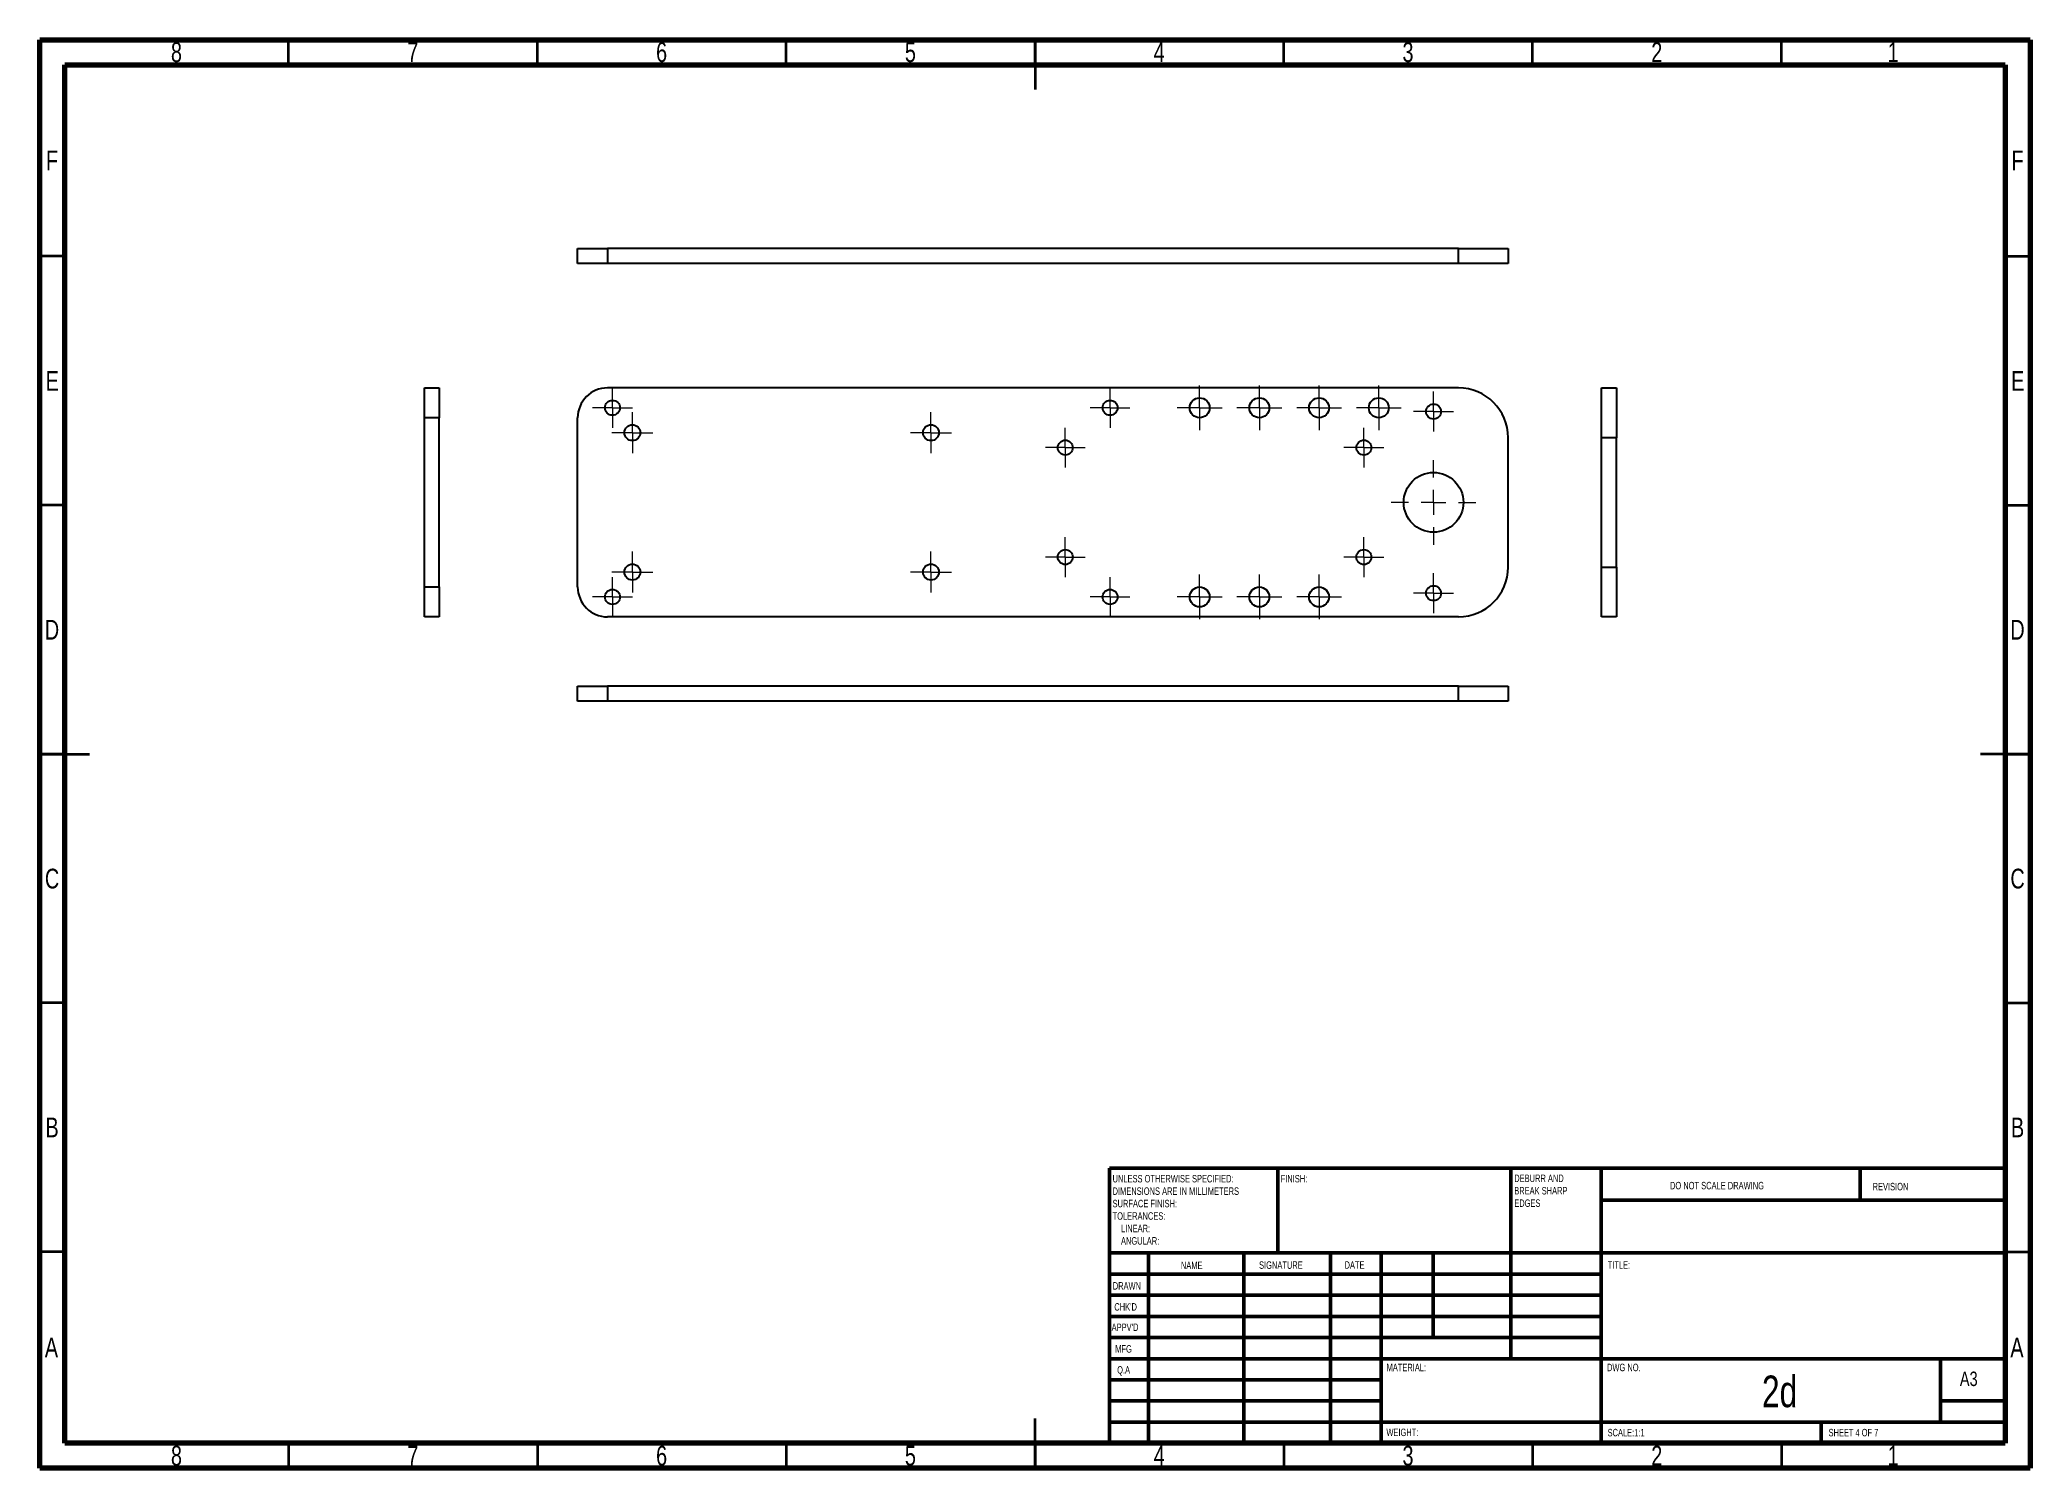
# Paper-space layout 'Sheet4' of a CAD drawing. Header units: millimetres. Extents: x 15 to 415, y 5 to 292.
import ezdxf

# ---------------------------------------------------------------- set-up
doc = ezdxf.new("R2010")
doc.units = ezdxf.units.MM
doc.styles.add('SLDTEXTSTYLE0', font='TXT', dxfattribs={"width": 0.75})
doc.styles.add('SLDTEXTSTYLE1', font='TXT', dxfattribs={"width": 0.686449})
doc.styles.add('SLDTEXTSTYLE2', font='TXT', dxfattribs={"width": 0.6875})

# ---------------------------------------------------------------- blocks, each defined once
blk = doc.blocks.new('SW_NOTE_0_6')
at = {"color": 0, "linetype": 'Continuous', "lineweight": 0, "char_height": 1.5, "attachment_point": 1, "style": 'SLDTEXTSTYLE0'}
for s, insert in [('UNLESS OTHERWISE SPECIFIED:', (0, 1.93)), ('SURFACE FINISH:', (0, -3.07)), ('DIMENSIONS ARE IN MILLIMETERS', (0, -0.57)), ('TOLERANCES:', (0, -5.57)), ('ANGULAR:', (1.69, -10.57)), ('LINEAR:', (1.69, -8.07))]:
    blk.add_mtext(s, dxfattribs=dict(at, insert=insert))
blk = doc.blocks.new('SW_NOTE_0_7')
at = {"color": 0, "linetype": 'Continuous', "lineweight": 0, "char_height": 1.5, "attachment_point": 1, "style": 'SLDTEXTSTYLE0'}
for s, insert in [('DEBURR AND', (0, 1.93)), ('BREAK SHARP', (0, -0.57)), ('EDGES', (0, -3.07))]:
    blk.add_mtext(s, dxfattribs=dict(at, insert=insert))
blk = doc.blocks.new('SW_CENTERMARKSYMBOL_22')
at = {"color": 0, "linetype": 'Continuous', "lineweight": 18}
for p, q in [((0, 2.5), (0, 4.1)), ((-2.5, 0), (-4.1, 0)), ((0, 0), (-2.5, 0)), ((0, 0), (0, 2.5)), ((0, 0), (0, -2.5)), ((0, 0), (2.5, 0)), ((2.5, 0), (4.1, 0)), ((0, -2.5), (0, -4.1))]:
    blk.add_line(p, q, dxfattribs=at)
blk = doc.blocks.new('SW_CENTERMARKSYMBOL_23')
at = {"color": 0, "linetype": 'Continuous', "lineweight": 18}
for p, q in [((0, 2.5), (0, 4.1)), ((-2.5, 0), (-4.1, 0)), ((0, 0), (-2.5, 0)), ((0, 0), (0, 2.5)), ((0, 0), (0, -2.5)), ((0, 0), (2.5, 0)), ((2.5, 0), (4.1, 0)), ((0, -2.5), (0, -4.1))]:
    blk.add_line(p, q, dxfattribs=at)
blk = doc.blocks.new('SW_CENTERMARKSYMBOL_24')
at = {"color": 0, "linetype": 'Continuous', "lineweight": 18}
for p, q in [((0, 2.5), (0, 4)), ((-2.5, 0), (-4, 0)), ((0, 0), (-2.5, 0)), ((0, 0), (0, 2.5)), ((0, 0), (0, -2.5)), ((0, 0), (2.5, 0)), ((2.5, 0), (4, 0)), ((0, -2.5), (0, -4))]:
    blk.add_line(p, q, dxfattribs=at)
blk = doc.blocks.new('SW_CENTERMARKSYMBOL_25')
at = {"color": 0, "linetype": 'Continuous', "lineweight": 18}
for p, q in [((0, 2.5), (0, 4.1)), ((-2.5, 0), (-4.1, 0)), ((0, 0), (-2.5, 0)), ((0, 0), (0, 2.5)), ((0, 0), (0, -2.5)), ((0, 0), (2.5, 0)), ((2.5, 0), (4.1, 0)), ((0, -2.5), (0, -4.1))]:
    blk.add_line(p, q, dxfattribs=at)
blk = doc.blocks.new('SW_CENTERMARKSYMBOL_26')
at = {"color": 0, "linetype": 'Continuous', "lineweight": 18}
for p, q in [((0, 2.5), (0, 4)), ((-2.5, 0), (-4, 0)), ((0, 0), (-2.5, 0)), ((0, 0), (0, 2.5)), ((0, 0), (0, -2.5)), ((0, 0), (2.5, 0)), ((2.5, 0), (4, 0)), ((0, -2.5), (0, -4))]:
    blk.add_line(p, q, dxfattribs=at)
blk = doc.blocks.new('SW_CENTERMARKSYMBOL_27')
at = {"color": 0, "linetype": 'Continuous', "lineweight": 18}
for p, q in [((0, 2.5), (0, 4.1)), ((-2.5, 0), (-4.1, 0)), ((0, 0), (-2.5, 0)), ((0, 0), (0, 2.5)), ((0, 0), (0, -2.5)), ((0, 0), (2.5, 0)), ((2.5, 0), (4.1, 0)), ((0, -2.5), (0, -4.1))]:
    blk.add_line(p, q, dxfattribs=at)
blk = doc.blocks.new('SW_CENTERMARKSYMBOL_28')
at = {"color": 0, "linetype": 'Continuous', "lineweight": 18}
for p, q in [((0, 2.5), (0, 4.5)), ((-2.5, 0), (-4.5, 0)), ((0, 0), (-2.5, 0)), ((0, 0), (0, 2.5)), ((0, 0), (0, -2.5)), ((0, 0), (2.5, 0)), ((2.5, 0), (4.5, 0)), ((0, -2.5), (0, -4.5))]:
    blk.add_line(p, q, dxfattribs=at)
blk = doc.blocks.new('SW_CENTERMARKSYMBOL_29')
at = {"color": 0, "linetype": 'Continuous', "lineweight": 18}
for p, q in [((0, 2.5), (0, 4.5)), ((-2.5, 0), (-4.5, 0)), ((0, 0), (-2.5, 0)), ((0, 0), (0, 2.5)), ((0, 0), (0, -2.5)), ((0, 0), (2.5, 0)), ((2.5, 0), (4.5, 0)), ((0, -2.5), (0, -4.5))]:
    blk.add_line(p, q, dxfattribs=at)
blk = doc.blocks.new('SW_CENTERMARKSYMBOL_30')
at = {"color": 0, "linetype": 'Continuous', "lineweight": 18}
for p, q in [((0, 2.5), (0, 4.5)), ((-2.5, 0), (-4.5, 0)), ((0, 0), (-2.5, 0)), ((0, 0), (0, 2.5)), ((0, 0), (0, -2.5)), ((0, 0), (2.5, 0)), ((2.5, 0), (4.5, 0)), ((0, -2.5), (0, -4.5))]:
    blk.add_line(p, q, dxfattribs=at)
blk = doc.blocks.new('SW_CENTERMARKSYMBOL_31')
at = {"color": 0, "linetype": 'Continuous', "lineweight": 18}
for p, q in [((0, 5), (0, 8.5)), ((-5, 0), (-8.5, 0)), ((0, 0), (-2.5, 0)), ((0, 0), (0, 2.5)), ((0, 0), (0, -2.5)), ((0, 0), (2.5, 0)), ((5, 0), (8.5, 0)), ((0, -5), (0, -8.5))]:
    blk.add_line(p, q, dxfattribs=at)
blk = doc.blocks.new('SW_CENTERMARKSYMBOL_32')
at = {"color": 0, "linetype": 'Continuous', "lineweight": 18}
for p, q in [((0, 2.5), (0, 4)), ((-2.5, 0), (-4, 0)), ((0, 0), (-2.5, 0)), ((0, 0), (0, 2.5)), ((0, 0), (0, -2.5)), ((0, 0), (2.5, 0)), ((2.5, 0), (4, 0)), ((0, -2.5), (0, -4))]:
    blk.add_line(p, q, dxfattribs=at)
blk = doc.blocks.new('SW_CENTERMARKSYMBOL_33')
at = {"color": 0, "linetype": 'Continuous', "lineweight": 18}
for p, q in [((0, 2.5), (0, 4)), ((-2.5, 0), (-4, 0)), ((0, 0), (-2.5, 0)), ((0, 0), (0, 2.5)), ((0, 0), (0, -2.5)), ((0, 0), (2.5, 0)), ((2.5, 0), (4, 0)), ((0, -2.5), (0, -4))]:
    blk.add_line(p, q, dxfattribs=at)
blk = doc.blocks.new('SW_CENTERMARKSYMBOL_34')
at = {"color": 0, "linetype": 'Continuous', "lineweight": 18}
for p, q in [((0, 2.5), (0, 4)), ((-2.5, 0), (-4, 0)), ((0, 0), (-2.5, 0)), ((0, 0), (0, 2.5)), ((0, 0), (0, -2.5)), ((0, 0), (2.5, 0)), ((2.5, 0), (4, 0)), ((0, -2.5), (0, -4))]:
    blk.add_line(p, q, dxfattribs=at)
blk = doc.blocks.new('SW_CENTERMARKSYMBOL_35')
at = {"color": 0, "linetype": 'Continuous', "lineweight": 18}
for p, q in [((0, 2.5), (0, 4.5)), ((-2.5, 0), (-4.5, 0)), ((0, 0), (-2.5, 0)), ((0, 0), (0, 2.5)), ((0, 0), (0, -2.5)), ((0, 0), (2.5, 0)), ((2.5, 0), (4.5, 0)), ((0, -2.5), (0, -4.5))]:
    blk.add_line(p, q, dxfattribs=at)
blk = doc.blocks.new('SW_CENTERMARKSYMBOL_36')
at = {"color": 0, "linetype": 'Continuous', "lineweight": 18}
for p, q in [((0, 2.5), (0, 4.5)), ((-2.5, 0), (-4.5, 0)), ((0, 0), (-2.5, 0)), ((0, 0), (0, 2.5)), ((0, 0), (0, -2.5)), ((0, 0), (2.5, 0)), ((2.5, 0), (4.5, 0)), ((0, -2.5), (0, -4.5))]:
    blk.add_line(p, q, dxfattribs=at)
blk = doc.blocks.new('SW_CENTERMARKSYMBOL_37')
at = {"color": 0, "linetype": 'Continuous', "lineweight": 18}
for p, q in [((0, 2.5), (0, 4.5)), ((-2.5, 0), (-4.5, 0)), ((0, 0), (-2.5, 0)), ((0, 0), (0, 2.5)), ((0, 0), (0, -2.5)), ((0, 0), (2.5, 0)), ((2.5, 0), (4.5, 0)), ((0, -2.5), (0, -4.5))]:
    blk.add_line(p, q, dxfattribs=at)
blk = doc.blocks.new('SW_CENTERMARKSYMBOL_38')
at = {"color": 0, "linetype": 'Continuous', "lineweight": 18}
for p, q in [((0, 2.5), (0, 4)), ((-2.5, 0), (-4, 0)), ((0, 0), (-2.5, 0)), ((0, 0), (0, 2.5)), ((0, 0), (0, -2.5)), ((0, 0), (2.5, 0)), ((2.5, 0), (4, 0)), ((0, -2.5), (0, -4))]:
    blk.add_line(p, q, dxfattribs=at)
blk = doc.blocks.new('SW_CENTERMARKSYMBOL_39')
at = {"color": 0, "linetype": 'Continuous', "lineweight": 18}
for p, q in [((0, 2.5), (0, 4)), ((-2.5, 0), (-4, 0)), ((0, 0), (-2.5, 0)), ((0, 0), (0, 2.5)), ((0, 0), (0, -2.5)), ((0, 0), (2.5, 0)), ((2.5, 0), (4, 0)), ((0, -2.5), (0, -4))]:
    blk.add_line(p, q, dxfattribs=at)
blk = doc.blocks.new('SW_CENTERMARKSYMBOL_40')
at = {"color": 0, "linetype": 'Continuous', "lineweight": 18}
for p, q in [((0, 2.5), (0, 4)), ((-2.5, 0), (-4, 0)), ((0, 0), (-2.5, 0)), ((0, 0), (0, 2.5)), ((0, 0), (0, -2.5)), ((0, 0), (2.5, 0)), ((2.5, 0), (4, 0)), ((0, -2.5), (0, -4))]:
    blk.add_line(p, q, dxfattribs=at)
blk = doc.blocks.new('SW_CENTERMARKSYMBOL_41')
at = {"color": 0, "linetype": 'Continuous', "lineweight": 18}
for p, q in [((0, 2.5), (0, 4.5)), ((-2.5, 0), (-4.5, 0)), ((0, 0), (-2.5, 0)), ((0, 0), (0, 2.5)), ((0, 0), (0, -2.5)), ((0, 0), (2.5, 0)), ((2.5, 0), (4.5, 0)), ((0, -2.5), (0, -4.5))]:
    blk.add_line(p, q, dxfattribs=at)
blk = doc.blocks.new('SW_CENTERMARKSYMBOL_42')
at = {"color": 0, "linetype": 'Continuous', "lineweight": 18}
for p, q in [((0, 2.5), (0, 4)), ((-2.5, 0), (-4, 0)), ((0, 0), (-2.5, 0)), ((0, 0), (0, 2.5)), ((0, 0), (0, -2.5)), ((0, 0), (2.5, 0)), ((2.5, 0), (4, 0)), ((0, -2.5), (0, -4))]:
    blk.add_line(p, q, dxfattribs=at)
blk = doc.blocks.new('SW_CENTERMARKSYMBOL_43')
at = {"color": 0, "linetype": 'Continuous', "lineweight": 18}
for p, q in [((0, 2.5), (0, 4)), ((-2.5, 0), (-4, 0)), ((0, 0), (-2.5, 0)), ((0, 0), (0, 2.5)), ((0, 0), (0, -2.5)), ((0, 0), (2.5, 0)), ((2.5, 0), (4, 0)), ((0, -2.5), (0, -4))]:
    blk.add_line(p, q, dxfattribs=at)

psp = doc.layouts.new('Sheet4')

# ---------------------------------------------------------------- linework, layer by layer
at = {"color": 7, "linetype": 'Continuous', "lineweight": 70}
for p, q in [((15, 5), (15, 292)), ((15, 292), (415, 292)), ((415, 292), (415, 5)), ((20, 10), (20, 287)), ((20, 287), (410, 287)), ((410, 287), (410, 10)), ((410, 10), (20, 10)), ((415, 5), (15, 5))]:
    psp.add_line(p, q, dxfattribs=at)
at = {"color": 7, "linetype": 'Continuous', "lineweight": 35}
for p, q in [((65, 287), (65, 292)), ((115, 287), (115, 292)), ((165, 287), (165, 292)), ((215, 292), (215, 282)), ((215, 287), (215, 292)), ((265, 287), (265, 292)), ((315, 287), (315, 292)), ((365, 287), (365, 292)), ((20, 248.5), (15, 248.5)), ((410, 248.5), (415, 248.5)), ((20, 198.5), (15, 198.5)), ((410, 198.5), (415, 198.5)), ((15, 148.5), (25, 148.5)), ((20, 148.5), (15, 148.5)), ((415, 148.5), (405, 148.5)), ((410, 148.5), (415, 148.5)), ((20, 98.5), (15, 98.5)), ((410, 98.5), (415, 98.5)), ((20, 48.5), (15, 48.5)), ((410, 48.5), (415, 48.5)), ((215, 5), (215, 15)), ((65, 10), (65, 5)), ((115, 10), (115, 5)), ((165, 10), (165, 5)), ((215, 10), (215, 5)), ((265, 10), (265, 5)), ((315, 10), (315, 5)), ((365, 10), (365, 5))]:
    psp.add_line(p, q, dxfattribs=at)
at = {"color": 7, "linetype": 'Continuous', "lineweight": 25}
for p, q in [((123.09, 247.05), (123.09, 250.05)), ((123.09, 250.05), (129.09, 250.05)), ((129.09, 250.05), (129.09, 247.05)), ((300.09, 250.05), (129.09, 250.05)), ((300.09, 247.05), (300.09, 250.05)), ((300.09, 250.05), (310.09, 250.05)), ((310.09, 250.05), (310.09, 247.05)), ((129.09, 247.05), (123.09, 247.05)), ((300.09, 247.05), (129.09, 247.05)), ((310.09, 247.05), (300.09, 247.05)), ((92.28, 216.06), (92.28, 222.06)), ((92.28, 222.06), (95.28, 222.06)), ((95.28, 222.06), (95.28, 216.06)), ((300.09, 222.06), (129.09, 222.06)), ((328.88, 222.06), (331.88, 222.06)), ((328.88, 212.06), (328.88, 222.06)), ((331.88, 222.06), (331.88, 212.06)), ((95.28, 216.06), (92.28, 216.06)), ((92.28, 182.06), (92.28, 216.06)), ((95.28, 182.06), (95.28, 216.06)), ((123.09, 182.06), (123.09, 216.06)), ((310.09, 186.06), (310.09, 212.06)), ((331.88, 212.06), (328.88, 212.06)), ((328.88, 186.06), (328.88, 212.06)), ((331.88, 186.06), (331.88, 212.06)), ((328.88, 186.06), (331.88, 186.06)), ((328.88, 176.06), (328.88, 186.06)), ((331.88, 186.06), (331.88, 176.06)), ((92.28, 182.06), (95.28, 182.06)), ((92.28, 176.06), (92.28, 182.06)), ((95.28, 182.06), (95.28, 176.06)), ((95.28, 176.06), (92.28, 176.06)), ((300.09, 176.06), (129.09, 176.06)), ((331.88, 176.06), (328.88, 176.06)), ((123.09, 159.14), (123.09, 162.14)), ((123.09, 162.14), (129.09, 162.14)), ((129.09, 162.14), (129.09, 159.14)), ((300.09, 162.14), (129.09, 162.14)), ((300.09, 159.14), (300.09, 162.14)), ((300.09, 162.14), (310.09, 162.14)), ((310.09, 162.14), (310.09, 159.14)), ((129.09, 159.14), (123.09, 159.14)), ((300.09, 159.14), (129.09, 159.14)), ((310.09, 159.14), (300.09, 159.14))]:
    psp.add_line(p, q, dxfattribs=at)
at = {"color": 7, "linetype": 'Continuous', "lineweight": 50}
for p, q in [((230, 65.25), (410, 65.25)), ((230, 65.25), (230, 10)), ((263.8, 48.25), (263.8, 65.25)), ((310.6, 65.25), (310.6, 27)), ((328.8, 65.25), (328.8, 10)), ((380.8, 58.88), (380.8, 65.25)), ((410, 58.88), (328.8, 58.88)), ((410, 48.25), (230, 48.25)), ((237.8, 48.25), (237.8, 10)), ((256.99, 48.25), (256.99, 10)), ((274.4, 48.25), (274.4, 10)), ((284.6, 10), (284.6, 48.25)), ((295, 31.25), (295, 48.25)), ((328.8, 44), (230, 44)), ((328.8, 39.75), (230, 39.75)), ((328.8, 35.5), (230, 35.5)), ((328.8, 31.25), (230, 31.25)), ((284.6, 27), (230, 27)), ((284.6, 27), (410, 27)), ((397, 14.25), (397, 27)), ((284.6, 22.75), (230, 22.75)), ((284.6, 18.5), (230, 18.5)), ((410, 18.5), (397, 18.5)), ((230, 14.25), (410, 14.25)), ((373, 10), (373, 14.25))]:
    psp.add_line(p, q, dxfattribs=at)
at = {"color": 7, "linetype": 'Continuous', "lineweight": 25}
for centre, radius in [((248.09, 218.06), 2), ((260.09, 218.06), 2), ((272.09, 218.06), 2), ((284.09, 218.06), 2), ((130.09, 218.06), 1.5), ((230.09, 218.06), 1.5), ((295.09, 217.31), 1.5), ((134.09, 213.06), 1.6), ((194.09, 213.06), 1.6), ((221.09, 210.06), 1.5), ((281.09, 210.06), 1.5), ((295.09, 199.06), 6), ((221.09, 188.06), 1.5), ((281.09, 188.06), 1.5), ((134.09, 185.06), 1.6), ((194.09, 185.06), 1.6), ((130.09, 180.06), 1.5), ((230.09, 180.06), 1.5), ((248.09, 180.06), 2), ((260.09, 180.06), 2), ((272.09, 180.06), 2), ((295.09, 180.81), 1.5)]:
    psp.add_circle(centre, radius, dxfattribs=at)
for centre, radius, start, end in [((129.09, 216.06), 6, 90, 180), ((300.09, 212.06), 10, 0, 90), ((300.09, 186.06), 10, 270, 0), ((129.09, 182.06), 6, 180, 270)]:
    psp.add_arc(centre, radius, start, end, dxfattribs=at)

# ---------------------------------------------------------------- block references
at = {"color": 7, "linetype": 'Continuous', "lineweight": 0}
for name, p in [('SW_CENTERMARKSYMBOL_34', (130.09, 218.06)), ('SW_CENTERMARKSYMBOL_39', (230.09, 218.06)), ('SW_CENTERMARKSYMBOL_41', (248.09, 218.06)), ('SW_CENTERMARKSYMBOL_35', (260.09, 218.06)), ('SW_CENTERMARKSYMBOL_28', (272.09, 218.06)), ('SW_CENTERMARKSYMBOL_29', (284.09, 218.06)), ('SW_CENTERMARKSYMBOL_33', (295.09, 217.31)), ('SW_CENTERMARKSYMBOL_23', (134.09, 213.06)), ('SW_CENTERMARKSYMBOL_27', (194.09, 213.06)), ('SW_CENTERMARKSYMBOL_26', (221.09, 210.06)), ('SW_CENTERMARKSYMBOL_42', (281.09, 210.06)), ('SW_CENTERMARKSYMBOL_31', (295.09, 199.06)), ('SW_CENTERMARKSYMBOL_24', (221.09, 188.06)), ('SW_CENTERMARKSYMBOL_43', (281.09, 188.06)), ('SW_CENTERMARKSYMBOL_22', (134.09, 185.06)), ('SW_CENTERMARKSYMBOL_25', (194.09, 185.06)), ('SW_CENTERMARKSYMBOL_38', (130.09, 180.06)), ('SW_CENTERMARKSYMBOL_40', (230.09, 180.06)), ('SW_CENTERMARKSYMBOL_37', (248.09, 180.06)), ('SW_CENTERMARKSYMBOL_36', (260.09, 180.06)), ('SW_CENTERMARKSYMBOL_30', (272.09, 180.06)), ('SW_CENTERMARKSYMBOL_32', (295.09, 180.81)), ('SW_NOTE_0_7', (311.31, 62.07)), ('SW_NOTE_0_6', (230.59, 61.99))]:
    psp.add_blockref(name, p, dxfattribs=at)

# ---------------------------------------------------------------- texts
for s, insert, char_height, attachment_point, style in [('8', (42.46, 291.5), 3.97, 2, 'SLDTEXTSTYLE0'), ('7', (89.96, 291.5), 3.97, 2, 'SLDTEXTSTYLE0'), ('6', (139.96, 291.5), 3.97, 2, 'SLDTEXTSTYLE0'), ('5', (189.96, 291.5), 3.97, 2, 'SLDTEXTSTYLE0'), ('4', (239.96, 291.5), 3.97, 2, 'SLDTEXTSTYLE0'), ('3', (289.96, 291.5), 3.97, 2, 'SLDTEXTSTYLE0'), ('2', (339.96, 291.5), 3.97, 2, 'SLDTEXTSTYLE0'), ('1', (387.46, 291.5), 3.97, 2, 'SLDTEXTSTYLE0'), ('F', (17.46, 269.75), 3.97, 2, 'SLDTEXTSTYLE0'), ('F', (412.46, 269.75), 3.97, 2, 'SLDTEXTSTYLE0'), ('E', (17.51, 225.45), 3.97, 2, 'SLDTEXTSTYLE0'), ('E', (412.51, 225.45), 3.97, 2, 'SLDTEXTSTYLE0'), ('D', (17.45, 175.45), 3.97, 2, 'SLDTEXTSTYLE0'), ('D', (412.45, 175.45), 3.97, 2, 'SLDTEXTSTYLE0'), ('C', (17.46, 125.45), 3.97, 2, 'SLDTEXTSTYLE0'), ('C', (412.46, 125.45), 3.97, 2, 'SLDTEXTSTYLE0'), ('B', (17.47, 75.45), 3.97, 2, 'SLDTEXTSTYLE0'), ('B', (412.47, 75.45), 3.97, 2, 'SLDTEXTSTYLE0'), ('FINISH:', (264.37, 63.92), 1.5, 1, 'SLDTEXTSTYLE0'), ('DO NOT SCALE DRAWING', (342.61, 62.53), 1.5, 1, 'SLDTEXTSTYLE0'), ('REVISION', (383.33, 62.33), 1.5, 1, 'SLDTEXTSTYLE0'), ('NAME', (244.32, 46.5), 1.5, 1, 'SLDTEXTSTYLE0'), ('SIGNATURE', (260.03, 46.56), 1.5, 1, 'SLDTEXTSTYLE0'), ('DATE', (277.21, 46.58), 1.5, 1, 'SLDTEXTSTYLE0'), ('TITLE:', (330.09, 46.58), 1.5, 1, 'SLDTEXTSTYLE0'), ('DRAWN', (230.64, 42.38), 1.5, 1, 'SLDTEXTSTYLE1'), ("CHK'D", (230.94, 38.16), 1.5, 1, 'SLDTEXTSTYLE0'), ("APPV'D", (230.4, 34.07), 1.5, 1, 'SLDTEXTSTYLE0'), ('A', (17.34, 31.25), 3.97, 2, 'SLDTEXTSTYLE0'), ('MFG', (231.12, 29.72), 1.5, 1, 'SLDTEXTSTYLE0'), ('A', (412.34, 31.25), 3.97, 2, 'SLDTEXTSTYLE0'), ('Q.A', (231.51, 25.5), 1.5, 1, 'SLDTEXTSTYLE0'), ('MATERIAL:', (285.65, 25.99), 1.5, 1, 'SLDTEXTSTYLE0'), ('DWG NO.', (329.95, 25.99), 1.5, 1, 'SLDTEXTSTYLE0'), ('A3', (400.87, 24.41), 2.91, 1, 'SLDTEXTSTYLE0'), ('2d', (364.64, 23.61), 6.35, 2, 'SLDTEXTSTYLE0'), ('WEIGHT:', (285.62, 12.95), 1.499, 1, 'SLDTEXTSTYLE0'), ('SCALE:1:1', (330.07, 12.9), 1.5, 1, 'SLDTEXTSTYLE0'), ('SHEET 4 OF 7', (374.48, 12.9), 1.5, 1, 'SLDTEXTSTYLE2'), ('8', (42.46, 9.5), 3.97, 2, 'SLDTEXTSTYLE0'), ('7', (89.96, 9.5), 3.97, 2, 'SLDTEXTSTYLE0'), ('6', (139.96, 9.5), 3.97, 2, 'SLDTEXTSTYLE0'), ('5', (189.96, 9.5), 3.97, 2, 'SLDTEXTSTYLE0'), ('4', (239.96, 9.5), 3.97, 2, 'SLDTEXTSTYLE0'), ('3', (289.96, 9.5), 3.97, 2, 'SLDTEXTSTYLE0'), ('2', (339.96, 9.5), 3.97, 2, 'SLDTEXTSTYLE0'), ('1', (387.46, 9.5), 3.97, 2, 'SLDTEXTSTYLE0')]:
    psp.add_mtext(s, dxfattribs=dict(at, insert=insert, char_height=char_height, attachment_point=attachment_point, style=style))

doc.saveas('drawing.dxf')
